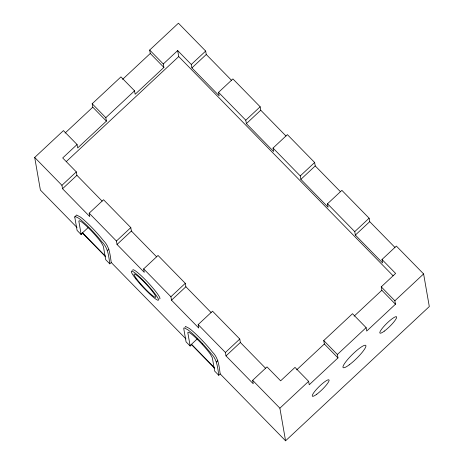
<?xml version="1.0" encoding="UTF-8"?>
<svg xmlns="http://www.w3.org/2000/svg" width="464" height="464" viewBox="0 0 464 464"><rect width="100%" height="100%" fill="white"/><g stroke="black" fill="none" stroke-linecap="round" stroke-linejoin="round"><path stroke-width="0.7" d="M74.768 217.106L75.093 216.346L78.921 218.364A23.78 2.906 47 0 1 102.039 241.999C108.025 247.782 108.715 256.053 109.782 263.842L111.221 262.502C110.148 254.713 109.463 246.436 103.478 240.659A23.78 2.906 47 0 0 80.359 217.019L76.531 215L74.768 217.106L77.094 230.411L81.177 234.593L82.615 233.247L82.54 232.818L105.56 256.36M185.177 327.201L185.501 326.441L189.329 328.454A23.78 2.906 47 0 1 212.448 352.095C218.434 357.872 219.124 366.148 220.191 373.938L285.575 440.8L429.304 306.547L423.609 273.934L396.366 246.077L381.994 259.498L382.597 262.931L355.354 235.074L354.751 231.64L327.509 203.783L341.881 190.356L369.124 218.213L369.727 221.647L394.951 247.445M77.024 227.528L40.391 190.066L34.696 157.453L63.44 130.599L77.065 144.53L77.662 147.964L106.407 121.116L105.809 117.682L92.185 103.75L120.936 76.902L134.554 90.828L135.152 94.262L163.902 67.413L163.299 63.98L149.681 50.048L178.425 23.2L205.668 51.057L206.265 54.491L231.49 80.289M65.088 133.058L92.788 107.184L92.185 103.75M122.577 79.356L150.278 53.482L149.681 50.048M77.065 144.53L62.692 157.957L76.311 171.883L76.914 175.317L102.138 201.115M105.809 117.682L134.554 90.828M163.299 63.98L177.671 50.553L191.296 64.484L191.893 67.918L219.136 95.775L218.538 92.342L232.911 78.921L260.153 106.778L260.751 110.212L285.981 136.004M66.375 161.501L178.721 56.562L177.671 50.553M156.623 256.83L131.399 231.037L130.796 227.604L103.553 199.746L89.181 213.167L89.784 216.601L62.541 188.744L61.938 185.31L76.311 171.883M191.296 64.484L205.668 51.057M62.541 188.744L76.914 175.317M191.893 67.918L206.265 54.491M81.101 234.163L88.189 227.546M211.108 312.55L185.884 286.752L185.281 283.324L158.038 255.461L143.666 268.888L144.269 272.322L117.027 244.458L116.423 241.031L130.796 227.604M340.466 191.725L315.242 165.932L314.638 162.499L287.396 134.635L273.023 148.062L273.621 151.496L246.378 123.639L245.781 120.205L260.153 106.778M107.462 250.537L108.901 249.197M117.027 244.458L131.399 231.037M246.378 123.639L260.751 110.212M265.594 368.271L240.369 342.473L239.772 339.039L212.529 311.182L198.151 324.603L198.754 328.036L171.512 300.179L170.909 296.745L185.281 283.324M327.509 203.783L328.106 207.217L300.863 179.353L300.266 175.92L314.638 162.499M171.512 300.179L185.884 286.752M300.863 179.353L315.242 165.932M190.078 345.599L197.159 338.981M220.191 373.938L218.753 375.283C217.686 367.494 217.001 359.217 211.01 353.44A23.78 2.906 47 0 0 187.891 329.8L184.063 327.781L183.744 328.547L186.064 341.852L190.147 346.028L191.586 344.688L191.51 344.259L214.032 367.285M381.994 259.498L395.618 273.429L381.246 286.856L394.864 300.782L395.467 304.216L366.717 331.064L366.119 327.636L352.501 313.705L323.75 340.553L337.374 354.484L337.972 357.918L309.227 384.766L308.63 381.333L295.005 367.401L280.633 380.828L267.015 366.896L252.642 380.323L253.24 383.757L225.997 355.9L225.394 352.466L239.772 339.039M354.751 231.64L369.124 218.213M216.433 361.978L217.871 360.632M225.997 355.9L240.369 342.473M355.354 235.074L369.727 221.647M296.653 369.86L324.353 343.986L323.75 340.553M354.142 316.158L381.843 290.284L381.246 286.856M285.575 440.8L279.885 408.181L308.63 381.333M337.374 354.484L366.119 327.636M394.864 300.782L423.609 273.934M218.538 92.342L245.781 120.205M273.023 148.062L300.266 175.92M178.721 56.562L393.118 275.807M150.278 53.482L163.902 67.413M381.843 290.284L395.467 304.216M92.788 107.184L106.407 121.116M324.353 343.986L337.972 357.918M34.696 157.453L61.938 185.31M89.181 213.167L116.423 241.031M143.666 268.888L170.909 296.745M198.151 324.603L225.394 352.466M252.642 380.323L279.885 408.181M82.615 233.247L105.635 256.789M111.221 262.502L185.983 338.958M191.586 344.688L214.606 368.225M109.782 263.842L105.699 259.666L103.373 246.361L101.396 242.747A17.835 2.181 47 0 0 80.162 221.038L79.1 220.713L78.857 221.287L81.177 234.593M218.753 375.283L214.67 371.101L212.344 357.796L210.366 354.189A17.835 2.181 47 0 0 189.132 332.473L188.071 332.149L187.827 332.723L190.147 346.028M132.745 270.408A19.819 2.424 47 0 1 147.401 281.903A19.819 2.424 47 0 1 159.715 298.903M202.553 344.282A1.984 1.931 -9.9 0 1 202.304 343.841M316.825 394.185A11.641 2.129 -44.4 0 0 329.109 380.173A11.641 2.129 -44.4 0 0 316.065 389.818A11.641 2.129 -44.4 0 0 316.825 394.185M349.212 364.849A15.851 2.894 -44.4 0 0 365.939 345.767A15.851 2.894 -44.4 0 0 348.174 358.904A15.851 2.894 -44.4 0 0 349.212 364.849M384.378 331.087A11.641 2.129 -44.4 0 0 396.662 317.074A11.641 2.129 -44.4 0 0 383.618 326.72A11.641 2.129 -44.4 0 0 384.378 331.087M137.646 280.227A15.851 1.937 47 0 0 155.608 297.331A15.851 1.937 47 0 0 141.526 279.479A15.851 1.937 47 0 0 137.646 280.227M135.824 278.864A19.819 2.424 47 0 0 158.276 300.243A19.819 2.424 47 0 0 140.679 277.93A19.819 2.424 47 0 0 135.824 278.864"/></g></svg>
